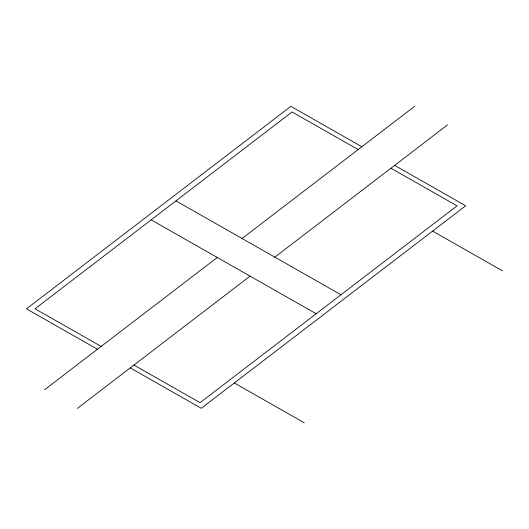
<?xml version="1.0" encoding="UTF-8"?>
<svg xmlns="http://www.w3.org/2000/svg" width="529" height="529" viewBox="0 0 529 529"><rect width="100%" height="100%" fill="white"/><g stroke="black" fill="none" stroke-linecap="round" stroke-linejoin="round"><path stroke-width="0.79" d="M44.588 389.747L217.28 257.484M242.064 238.5L414.756 106.236M77.366 408.395L250.058 276.131M274.842 257.147L447.534 124.884M361.876 146.738L290.857 106.336L26.45 308.843L97.468 349.246M394.654 165.385L465.672 205.788L201.271 408.295L130.246 367.893M358.173 149.575L292.048 111.956L35.046 308.797L101.171 346.416M390.951 168.222L457.076 205.841L200.074 402.675L133.949 365.056M432.623 231.1L502.55 270.881M175.939 200.881L340.967 294.765M151.155 219.872L316.183 313.75M234.321 382.983L304.248 422.764"/></g></svg>
